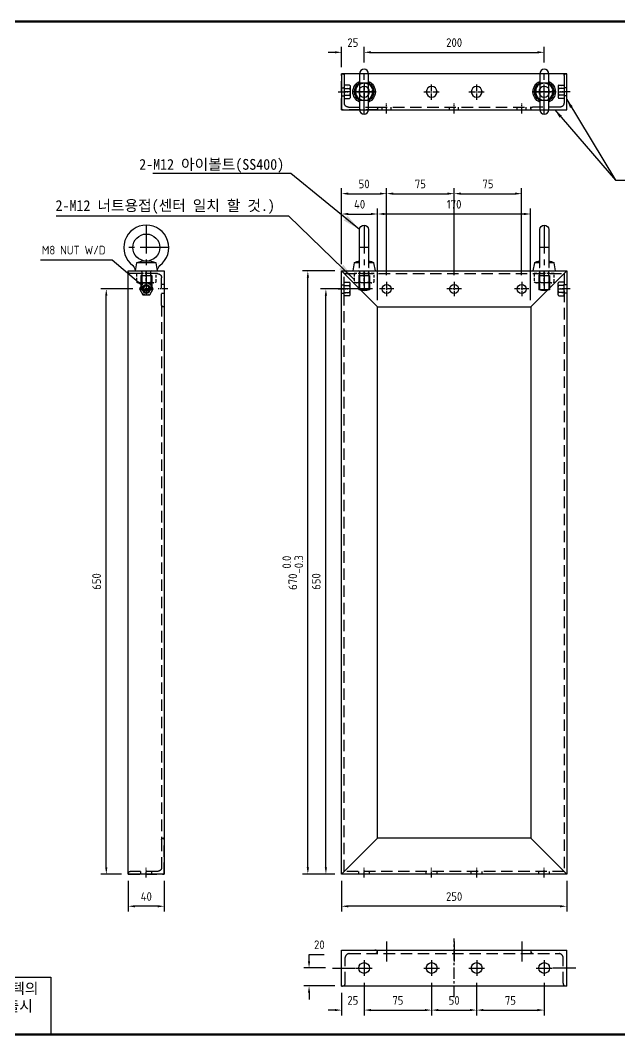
# Model space of a CAD drawing. Header units: millimetres. Extents: x 282 to 14566, y -4134 to 5341.
# Drawn here: x 7407 to 8073, y -1647 to -519 of the extents above; entities that cross this region are included whole.
import ezdxf
from ezdxf.enums import TextEntityAlignment as Align

# ---------------------------------------------------------------- set-up
doc = ezdxf.new("R2010")
doc.units = ezdxf.units.MM
for name, pattern in [('CENTER', [50.8, 31.75, -6.35, 6.35, -6.35]), ('CENTER1', [10, 7, -1, 1, -1]), ('CENTERX2', [101.6, 63.5, -12.7, 12.7, -12.7]), ('HIDDEN2', [4.7625, 3.175, -1.5875]), ('HIDDENX2', [19.05, 12.7, -6.35])]:
    doc.linetypes.add(name, pattern=pattern)
for name, color, linetype in [('BOM-T', 4, 'Continuous'), ('CENTER', 1, 'CENTER'), ('FORMAT-1', 7, 'Continuous'), ('THIN', 3, 'Continuous')]:
    doc.layers.add(name, color=color, linetype=linetype)
doc.styles.add('h1', font='')
doc.styles.add('HAN', font='')
doc.styles.get("Standard").update_dxf_attribs({"font": 'ISOCP.SHX', "bigfont": 'WHGTXT.SHX'})
doc.styles.get('h1').set_extended_font_data('New Gulim')
doc.styles.get('HAN').set_extended_font_data('GulimChe')
doc.dimstyles.new('PS-3', dxfattribs={"dimscale": 3, "dimtxt": 3.2, "dimasz": 2.5, "dimexe": 2, "dimexo": 2.5, "dimgap": 2, "dimtad": 1, "dimtoh": 1, "dimrnd": 0.05, "dimzin": 12, "dimdsep": 46, "dimtxsty": 'Standard', "dimcen": 0, "dimclrt": 2, "dimazin": 3, "dimtfac": 1, "dimtofl": 0, "dimtmove": 0, "dimatfit": 3, "dimfxl": 0, "dimtolj": 1, "dimtzin": 0, "dimarcsym": 0})
doc.dimstyles.new('PS-4', dxfattribs={"dimscale": 4, "dimtxt": 3.2, "dimasz": 2.5, "dimexe": 2, "dimexo": 2.5, "dimgap": 2, "dimtad": 1, "dimtoh": 1, "dimrnd": 0.05, "dimzin": 12, "dimdsep": 46, "dimtxsty": 'Standard', "dimcen": 0, "dimclrt": 2, "dimazin": 3, "dimtfac": 1, "dimtofl": 0, "dimtmove": 0, "dimatfit": 3, "dimfxl": 0, "dimtolj": 1, "dimtzin": 0, "dimarcsym": 0})
doc.dimstyles.new('PSTEK-4', dxfattribs={"dimtxt": 20, "dimasz": 20, "dimexe": 8, "dimexo": 8, "dimgap": 8, "dimtad": 1, "dimtoh": 1, "dimrnd": 0.05, "dimdsep": 46, "dimtxsty": 'Standard', "dimcen": 0, "dimclrt": 3, "dimadec": 1, "dimazin": 2, "dimtfac": 1, "dimtmove": 0, "dimatfit": 3, "dimfxl": 0, "dimtolj": 1, "dimtzin": 0, "dimarcsym": 0})

# ---------------------------------------------------------------- blocks, each defined once
blk = doc.blocks.new('A$C52180AF6')
at = {"color": 2, "linetype": 'HIDDENX2'}
for p, q in [((0, 3.8), (5.9, 3.8)), ((6.5, -5.6), (6.5, 5.6)), ((0, -3.8), (5.9, -3.8))]:
    blk.add_line(p, q, dxfattribs=at)
blk.add_lwpolyline([(0, -7.5), (0, 7.5), (5.9, 7.5, -0.309401), (5.9, 3.8, -0.154701), (5.9, -3.8, -0.309401), (5.9, -7.5)], format="xyb", close=True, dxfattribs=at)
at = {"layer": 'CENTER'}
blk.add_line((6.5, 0), (0, 0), dxfattribs=at)
at = {"color": 2, "linetype": 'HIDDENX2'}
blk.add_text('M8X1.25 (Type 1)', height=0.6, rotation=180, dxfattribs=at).set_placement((4.2, -5.3), align=Align.MIDDLE_LEFT)
blk = doc.blocks.new('A$C1B982DCA')
for p, q in [((-6, -5), (6, -5)), ((-6, -5), (-6, -21.1)), ((6, -5), (6, -21.1)), ((6, -21.1), (-6, -21.1))]:
    blk.add_line(p, q)
for points in [[(-5.7, 3.8, 0.5), (-5, 4.5), (-5, 46, -1), (5, 46), (5, 4.5, 0.5), (5.7, 3.8)], [(-10.9, 9, -0.183318), (-5, 11)], [(-4.7, -5), (-4.7, -1.4, 0.414214), (-6.1, 0)], [(6.1, 0, 0.414214), (4.7, -1.4), (4.7, -5, -1)], [(5, 11, -0.183318), (10.9, 9)], [(6, -21.1, -0.157869), (-6, -21.1)]]:
    blk.add_lwpolyline(points, format="xyb")
blk.add_lwpolyline([(-5, 9), (-10.9, 9), (-12.5, 0), (12.5, 0), (10.9, 9), (5, 9)])
at = {"layer": 'CENTER'}
for p, q in [((0, 51), (0, -22)), ((5, 26), (-5, 26))]:
    blk.add_line(p, q, dxfattribs=at)
at = {"layer": 'THIN'}
for points in [[(-5.1, -5), (-5.1, -21.1)], [(5.1, -5), (5.1, -21.1)]]:
    blk.add_lwpolyline(points, dxfattribs=at)
blk = doc.blocks.new('A$C253F4690')
at = {"color": 2, "linetype": 'HIDDEN2'}
for p, q in [((-5.5, -9.2), (-5.5, 0)), ((0, -13), (0, 3)), ((5.5, -9.2), (5.5, 0)), ((-8.2, -10), (8.2, -10))]:
    blk.add_line(p, q, dxfattribs=at)
blk.add_lwpolyline([(-11, 0), (-11, -9.2, 0.309401), (-5.5, -9.2, 0.154701), (5.5, -9.2, 0.309401), (11, -9.2), (11, 0), (-11, 0)], format="xyb", dxfattribs=at)
blk = doc.blocks.new('A$C0EF939BE')
blk.add_lwpolyline([(-20, 5), (20, 5, -1), (20, -5), (-20, -5, -1)], format="xyb", close=True)
for radius, start, end in [(12.5, 23.5782, 156.4218), (10.9, 27.2772, 152.7228), (12.5, 203.5782, 336.4218), (10.9, 207.2772, 332.7228)]:
    blk.add_arc((0, 0), radius, start, end)
at = {"layer": 'CENTER'}
for p, q in [((0, 12.5), (0, -12.5)), ((-25, 0), (25, 0))]:
    blk.add_line(p, q, dxfattribs=at)
blk = doc.blocks.new('A$C44CD3016')
at = {"color": 1, "linetype": 'CENTER1'}
for p, q in [((-100, 24), (-100, 13)), ((-25, 24), (-25, 13)), ((50, 24), (50, 13)), ((-154, 0), (-143, 0)), ((104, 0), (93, 0))]:
    blk.add_line(p, q, dxfattribs=at)
at = {"color": 2, "linetype": 'HIDDENX2'}
blk.add_line((-112, 17), (62, 17), dxfattribs=at)
at = {"color": 2, "linetype": 'HIDDEN2'}
for p, q in [((-105, 20), (-105, 17)), ((-95, 20), (-95, 17)), ((-30, 20), (-30, 17)), ((-20, 20), (-20, 17)), ((45, 20), (45, 17)), ((55, 20), (55, 17)), ((-150, 4.5), (-147, 4.5)), ((100, 4.5), (97, 4.5)), ((-150, -4.5), (-147, -4.5)), ((100, -4.5), (97, -4.5))]:
    blk.add_line(p, q, dxfattribs=at)
at = {"color": 250, "linetype": 'CENTER1'}
for p, q in [((-133.8, 0), (-116.2, 0)), ((-125, -8.8), (-125, 8.8)), ((-58.8, 0), (-41.2, 0)), ((-50, 8.8), (-50, -8.8)), ((-8.8, 0), (8.8, 0)), ((0, 8.8), (0, -8.8)), ((66.2, 0), (83.8, 0)), ((75, 8.8), (75, -8.8))]:
    blk.add_line(p, q, dxfattribs=at)
at = {"color": 4}
blk.add_lwpolyline([(100, -20), (-150, -20), (-150, 20), (100, 20)], close=True, dxfattribs=at)
at = {"color": 2, "linetype": 'HIDDENX2'}
for points in [[(-150, 20), (-150, -20), (-149, -20, 0.414214), (-147, -18), (-147, 12.5, -0.414214), (-142.5, 17), (-112, 17, 0.414214), (-110, 19), (-110, 20)], [(100, 20), (100, -20), (99, -20, -0.414214), (97, -18), (97, 12.5, 0.414214), (92.5, 17), (62, 17, -0.414214), (60, 19), (60, 20)]]:
    blk.add_lwpolyline(points, format="xyb", close=True, dxfattribs=at)
for points in [[(-119.5, -9.5), (-130.5, -9.5), (-136, 0), (-130.5, 9.5), (-119.5, 9.5), (-114, 0), (-119.5, -9.5)], [(80.5, -9.5), (69.5, -9.5), (64, 0), (69.5, 9.5), (80.5, 9.5), (86, 0), (80.5, -9.5)]]:
    blk.add_lwpolyline(points, dxfattribs=at)
for centre in [(-125, 0), (75, 0)]:
    blk.add_circle(centre, 9.5, dxfattribs=at)
at = {"color": 250}
for centre in [(-125, 0), (-50, 0), (0, 0), (75, 0)]:
    blk.add_circle(centre, 6, dxfattribs=at)
at = {"rotation": 270}
for p in [(-125, 0), (75, 0)]:
    blk.add_blockref('A$C0EF939BE', p, dxfattribs=at)
blk.add_blockref('A$C52180AF6', (-147, 0))
at = {"xscale": -1}
blk.add_blockref('A$C52180AF6', (97, 0), dxfattribs=at)
blk = doc.blocks.new('A$C5742324B')
for p, q in [((10.9, 9), (-10.9, 9)), ((-6, -5), (6, -5)), ((-6, -5), (-6, -21.1)), ((6, -5), (6, -21.1)), ((6, -21.1), (-6, -21.1))]:
    blk.add_line(p, q)
for points in [[(12.5, 0, -0.237131), (14.9, 5.9, 3.020253), (-14.9, 5.9, -0.237131), (-12.5, 0)], [(-4.7, -5), (-4.7, -1.4, 0.414214), (-6.1, 0)], [(6.1, 0, 0.414214), (4.7, -1.4), (4.7, -5)], [(6, -21.1, -0.157869), (-6, -21.1)]]:
    blk.add_lwpolyline(points, format="xyb")
blk.add_lwpolyline([(10.9, 9, 0.183318), (-10.9, 9), (-12.5, 0), (12.5, 0)], format="xyb", close=True)
blk.add_circle((0, 26), 15)
at = {"layer": 'CENTER'}
for p, q in [((0, 51), (0, -22)), ((25, 26), (-25, 26))]:
    blk.add_line(p, q, dxfattribs=at)
at = {"layer": 'THIN'}
for points in [[(-5.1, -5), (-5.1, -21.1)], [(5.1, -5), (5.1, -21.1)]]:
    blk.add_lwpolyline(points, dxfattribs=at)
at = {"layer": 'BOM-T', "color": 4}
blk.add_text('M12X1.75-22L', height=0.6, rotation=270, dxfattribs=at).set_placement((13.2, 9), align=Align.MIDDLE_LEFT)
blk = doc.blocks.new('A$C45832701')
at = {"color": 2, "linetype": 'HIDDEN2'}
for p, q in [((-20, 655), (-17, 655)), ((-20, 645), (-17, 645)), ((-6, 0), (-6, 3)), ((6, 0), (6, 3))]:
    blk.add_line(p, q, dxfattribs=at)
at = {"color": 1, "linetype": 'CENTER1'}
for p, q in [((0, 656.5), (0, 643.5)), ((-24, 650), (-13, 650)), ((-7.5, 650), (7.5, 650)), ((0, -4), (0, 7))]:
    blk.add_line(p, q, dxfattribs=at)
at = {"color": 2, "linetype": 'HIDDENX2'}
blk.add_line((-17, 632), (-17, 38), dxfattribs=at)
for points in [[(-20, 670), (-20, 630), (-19, 630, 0.414214), (-17, 632), (-17, 662.5, -0.414214), (-12.5, 667), (18, 667, 0.414214), (20, 669), (20, 670)], [(-20, 0), (-20, 40), (-19, 40, -0.414214), (-17, 38), (-17, 7.5, 0.414214), (-12.5, 3), (18, 3, -0.414214), (20, 1), (20, 0)]]:
    blk.add_lwpolyline(points, format="xyb", close=True, dxfattribs=at)
at = {"color": 4}
blk.add_lwpolyline([(20, 0), (20, 670), (-20, 670), (-20, 0)], close=True, dxfattribs=at)
at = {"color": 2, "linetype": 'HIDDENX2'}
blk.add_lwpolyline([(3.8, 643.5), (-3.8, 643.5), (-7.5, 650), (-3.8, 656.5), (3.8, 656.5), (7.5, 650), (3.8, 643.5)], dxfattribs=at)
blk.add_circle((0, 650), 6.5, dxfattribs=at)
at = {"color": 4}
blk.add_circle((0, 650), 4.5, dxfattribs=at)
blk.add_circle((0, 650), 3.32)
at = {"layer": 'THIN'}
blk.add_arc((0, 650), 4, 255, 165, dxfattribs=at)
at = {"xscale": -1}
for name, p in [('A$C5742324B', (0, 670)), ('A$C253F4690', (0, 667))]:
    blk.add_blockref(name, p, dxfattribs=at)
blk = doc.blocks.new('*D1373')
at = {"color": 0, "lineweight": -2}
for p, q in [((7763.7, -1475.1), (7763.7, -1509.3)), ((8013.7, -1475.1), (8013.7, -1509.3)), ((8006.2, -1503.3), (7771.2, -1503.3))]:
    blk.add_line(p, q, dxfattribs=at)
at = {"color": 0}
for points in [[(7771.2, -1502.1), (7771.2, -1504.6), (7763.7, -1503.3)], [(8006.2, -1502.1), (8006.2, -1504.6), (8013.7, -1503.3)]]:
    blk.add_solid(points, dxfattribs=at)
at = {"layer": 'DEFPOINTS', "color": 0}
for p in [(7763.7, -1467.6), (8013.7, -1467.6), (7763.7, -1503.3)]:
    blk.add_point(p, dxfattribs=at)
at = {"color": 2, "insert": (7888.7, -1492.5), "char_height": 9.6, "attachment_point": 5}
blk.add_mtext('\\A1;250', dxfattribs=at)
blk = doc.blocks.new('*D1374')
at = {"color": 0, "lineweight": -2, "ltscale": 10}
for p, q in [((7756.2, -797.6), (7720.2, -797.6)), ((7726.2, -1460.1), (7726.2, -805.1)), ((7756.2, -1467.6), (7720.2, -1467.6))]:
    blk.add_line(p, q, dxfattribs=at)
at = {"color": 0, "ltscale": 10}
for points in [[(7725, -805.1), (7727.5, -805.1), (7726.2, -797.6)], [(7725, -1460.1), (7727.5, -1460.1), (7726.2, -1467.6)]]:
    blk.add_solid(points, dxfattribs=at)
at = {"layer": 'DEFPOINTS', "color": 0, "ltscale": 10}
for p in [(7726.2, -797.6), (7763.7, -797.6), (7763.7, -1467.6)]:
    blk.add_point(p, dxfattribs=at)
at = {"color": 2, "ltscale": 10, "insert": (7709.5, -1132.6), "char_height": 9.6, "attachment_point": 5, "rotation": 90}
blk.add_mtext('\\A1;670\\S 0.0^ -0.3;', dxfattribs=at)
blk = doc.blocks.new('*D1375')
at = {"color": 0, "lineweight": -2}
for p, q in [((7798.2, -817.6), (7740.3, -817.6)), ((7746.3, -1460.1), (7746.3, -825.1)), ((7756.2, -1467.6), (7740.3, -1467.6))]:
    blk.add_line(p, q, dxfattribs=at)
at = {"color": 0}
for points in [[(7745, -825.1), (7747.5, -825.1), (7746.3, -817.6)], [(7745, -1460.1), (7747.5, -1460.1), (7746.3, -1467.6)]]:
    blk.add_solid(points, dxfattribs=at)
at = {"layer": 'DEFPOINTS', "color": 0}
for p in [(7746.3, -817.6), (7805.7, -817.6), (7763.7, -1467.6)]:
    blk.add_point(p, dxfattribs=at)
at = {"color": 2, "insert": (7735.5, -1142.6), "char_height": 9.6, "attachment_point": 5, "rotation": 90}
blk.add_mtext('\\A1;650', dxfattribs=at)
blk = doc.blocks.new('*D1376')
at = {"color": 0, "lineweight": -2}
for p, q in [((7763.7, -790.1), (7763.7, -728.3)), ((7803.7, -830.1), (7803.7, -728.3)), ((7771.2, -734.3), (7796.2, -734.3))]:
    blk.add_line(p, q, dxfattribs=at)
at = {"color": 0}
for points in [[(7771.2, -733), (7771.2, -735.5), (7763.7, -734.3)], [(7796.2, -733), (7796.2, -735.5), (7803.7, -734.3)]]:
    blk.add_solid(points, dxfattribs=at)
at = {"layer": 'DEFPOINTS', "color": 0}
for p in [(7803.7, -734.3), (7763.7, -797.6), (7803.7, -837.6)]:
    blk.add_point(p, dxfattribs=at)
at = {"color": 2, "insert": (7783.7, -723.5), "char_height": 9.6, "attachment_point": 5}
blk.add_mtext('\\A1;40', dxfattribs=at)
blk = doc.blocks.new('*D1377')
at = {"color": 0, "lineweight": -2}
for p, q in [((7803.7, -830.1), (7803.7, -728.3)), ((7973.7, -830.1), (7973.7, -728.3)), ((7966.2, -734.3), (7811.2, -734.3))]:
    blk.add_line(p, q, dxfattribs=at)
at = {"color": 0}
for points in [[(7811.2, -733), (7811.2, -735.5), (7803.7, -734.3)], [(7966.2, -733), (7966.2, -735.5), (7973.7, -734.3)]]:
    blk.add_solid(points, dxfattribs=at)
at = {"layer": 'DEFPOINTS', "color": 0}
for p in [(7803.7, -734.3), (7803.7, -837.6), (7973.7, -837.6)]:
    blk.add_point(p, dxfattribs=at)
at = {"color": 2, "insert": (7888.7, -723.5), "char_height": 9.6, "attachment_point": 5}
blk.add_mtext('\\A1;170', dxfattribs=at)
blk = doc.blocks.new('*D1378')
at = {"color": 0, "lineweight": -2}
for p, q in [((7763.7, -790.1), (7763.7, -705.7)), ((7813.7, -802.1), (7813.7, -705.7)), ((7771.2, -711.7), (7806.2, -711.7))]:
    blk.add_line(p, q, dxfattribs=at)
at = {"color": 0}
for points in [[(7771.2, -710.4), (7771.2, -712.9), (7763.7, -711.7)], [(7806.2, -710.4), (7806.2, -712.9), (7813.7, -711.7)]]:
    blk.add_solid(points, dxfattribs=at)
at = {"layer": 'DEFPOINTS', "color": 0}
for p in [(7813.7, -711.7), (7763.7, -797.6), (7813.7, -809.6)]:
    blk.add_point(p, dxfattribs=at)
at = {"color": 2, "insert": (7788.7, -700.9), "char_height": 9.6, "attachment_point": 5}
blk.add_mtext('\\A1;50', dxfattribs=at)
blk = doc.blocks.new('*D1379')
at = {"color": 0, "lineweight": -2}
for p, q in [((7813.7, -802.1), (7813.7, -705.7)), ((7888.7, -802.1), (7888.7, -705.7)), ((7821.2, -711.7), (7881.2, -711.7))]:
    blk.add_line(p, q, dxfattribs=at)
at = {"color": 0}
for points in [[(7821.2, -710.4), (7821.2, -712.9), (7813.7, -711.7)], [(7881.2, -710.4), (7881.2, -712.9), (7888.7, -711.7)]]:
    blk.add_solid(points, dxfattribs=at)
at = {"layer": 'DEFPOINTS', "color": 0}
for p in [(7888.7, -711.7), (7813.7, -809.6), (7888.7, -809.6)]:
    blk.add_point(p, dxfattribs=at)
at = {"color": 2, "insert": (7851.2, -700.9), "char_height": 9.6, "attachment_point": 5}
blk.add_mtext('\\A1;75', dxfattribs=at)
blk = doc.blocks.new('*D1380')
at = {"color": 0, "lineweight": -2}
for p, q in [((7888.7, -802.1), (7888.7, -705.7)), ((7963.7, -802.1), (7963.7, -705.7)), ((7896.2, -711.7), (7956.2, -711.7))]:
    blk.add_line(p, q, dxfattribs=at)
at = {"color": 0}
for points in [[(7896.2, -710.4), (7896.2, -712.9), (7888.7, -711.7)], [(7956.2, -710.4), (7956.2, -712.9), (7963.7, -711.7)]]:
    blk.add_solid(points, dxfattribs=at)
at = {"layer": 'DEFPOINTS', "color": 0}
for p in [(7963.7, -711.7), (7888.7, -809.6), (7963.7, -809.6)]:
    blk.add_point(p, dxfattribs=at)
at = {"color": 2, "insert": (7926.2, -700.9), "char_height": 9.6, "attachment_point": 5}
blk.add_mtext('\\A1;75', dxfattribs=at)
blk = doc.blocks.new('*D1428')
at = {"color": 0, "lineweight": -2}
for p, q in [((7788.7, -1588.3), (7788.7, -1624.7)), ((7763.7, -1599.4), (7763.7, -1624.7)), ((7756.2, -1618.7), (7748.7, -1618.7)), ((7796.2, -1618.7), (7803.7, -1618.7))]:
    blk.add_line(p, q, dxfattribs=at)
at = {"color": 0}
for points in [[(7756.2, -1617.4), (7756.2, -1619.9), (7763.7, -1618.7)], [(7796.2, -1617.4), (7796.2, -1619.9), (7788.7, -1618.7)]]:
    blk.add_solid(points, dxfattribs=at)
at = {"layer": 'DEFPOINTS', "color": 0}
for p in [(7788.7, -1580.8), (7763.7, -1591.9), (7788.7, -1618.7)]:
    blk.add_point(p, dxfattribs=at)
at = {"color": 2, "insert": (7776.2, -1607.9), "char_height": 9.6, "attachment_point": 5}
blk.add_mtext('\\A1;25', dxfattribs=at)
blk = doc.blocks.new('*D1429')
at = {"color": 0, "lineweight": -2}
for p, q in [((7788.7, -1588.3), (7788.7, -1624.7)), ((7863.7, -1588.3), (7863.7, -1624.7)), ((7796.2, -1618.7), (7856.2, -1618.7))]:
    blk.add_line(p, q, dxfattribs=at)
at = {"color": 0}
for points in [[(7796.2, -1617.4), (7796.2, -1619.9), (7788.7, -1618.7)], [(7856.2, -1617.4), (7856.2, -1619.9), (7863.7, -1618.7)]]:
    blk.add_solid(points, dxfattribs=at)
at = {"layer": 'DEFPOINTS', "color": 0}
for p in [(7788.7, -1580.8), (7863.7, -1580.8), (7863.7, -1618.7)]:
    blk.add_point(p, dxfattribs=at)
at = {"color": 2, "insert": (7826.2, -1607.9), "char_height": 9.6, "attachment_point": 5}
blk.add_mtext('\\A1;75', dxfattribs=at)
blk = doc.blocks.new('*D1430')
at = {"color": 0, "lineweight": -2}
for p, q in [((7863.7, -1588.3), (7863.7, -1624.7)), ((7913.7, -1588.3), (7913.7, -1624.7)), ((7871.2, -1618.7), (7906.2, -1618.7))]:
    blk.add_line(p, q, dxfattribs=at)
at = {"color": 0}
for points in [[(7871.2, -1617.4), (7871.2, -1619.9), (7863.7, -1618.7)], [(7906.2, -1617.4), (7906.2, -1619.9), (7913.7, -1618.7)]]:
    blk.add_solid(points, dxfattribs=at)
at = {"layer": 'DEFPOINTS', "color": 0}
for p in [(7863.7, -1580.8), (7913.7, -1580.8), (7913.7, -1618.7)]:
    blk.add_point(p, dxfattribs=at)
at = {"color": 2, "insert": (7888.7, -1607.9), "char_height": 9.6, "attachment_point": 5}
blk.add_mtext('\\A1;50', dxfattribs=at)
blk = doc.blocks.new('*D1431')
at = {"color": 0, "lineweight": -2}
for p, q in [((7913.7, -1588.3), (7913.7, -1624.7)), ((7988.7, -1588.3), (7988.7, -1624.7)), ((7921.2, -1618.7), (7981.2, -1618.7))]:
    blk.add_line(p, q, dxfattribs=at)
at = {"color": 0}
for points in [[(7921.2, -1617.4), (7921.2, -1619.9), (7913.7, -1618.7)], [(7981.2, -1617.4), (7981.2, -1619.9), (7988.7, -1618.7)]]:
    blk.add_solid(points, dxfattribs=at)
at = {"layer": 'DEFPOINTS', "color": 0}
for p in [(7913.7, -1580.8), (7988.7, -1580.8), (7988.7, -1618.7)]:
    blk.add_point(p, dxfattribs=at)
at = {"color": 2, "insert": (7951.2, -1607.9), "char_height": 9.6, "attachment_point": 5}
blk.add_mtext('\\A1;75', dxfattribs=at)
blk = doc.blocks.new('*D1432')
at = {"color": 0, "lineweight": -2}
for p, q in [((7727.6, -1564.4), (7727.6, -1556.9)), ((7727.6, -1556.9), (7744.4, -1556.9)), ((7745.9, -1571.9), (7721.6, -1571.9)), ((7756.2, -1591.9), (7721.6, -1591.9)), ((7727.6, -1599.4), (7727.6, -1606.9))]:
    blk.add_line(p, q, dxfattribs=at)
at = {"color": 0}
for points in [[(7726.3, -1564.4), (7728.8, -1564.4), (7727.6, -1571.9)], [(7726.3, -1599.4), (7728.8, -1599.4), (7727.6, -1591.9)]]:
    blk.add_solid(points, dxfattribs=at)
at = {"layer": 'DEFPOINTS', "color": 0}
for p in [(7727.6, -1571.9), (7753.4, -1571.9), (7763.7, -1591.9)]:
    blk.add_point(p, dxfattribs=at)
at = {"color": 2, "insert": (7739, -1546.1), "char_height": 9.6, "attachment_point": 5}
blk.add_mtext('\\A1;20', dxfattribs=at)
blk = doc.blocks.new('*D1433')
at = {"color": 0, "lineweight": -2}
for p, q in [((7526.8, -1475.1), (7526.8, -1509.3)), ((7566.8, -1475.1), (7566.8, -1509.3)), ((7559.3, -1503.3), (7534.3, -1503.3))]:
    blk.add_line(p, q, dxfattribs=at)
at = {"color": 0}
for points in [[(7534.3, -1502.1), (7534.3, -1504.6), (7526.8, -1503.3)], [(7559.3, -1502.1), (7559.3, -1504.6), (7566.8, -1503.3)]]:
    blk.add_solid(points, dxfattribs=at)
at = {"layer": 'DEFPOINTS', "color": 0}
for p in [(7526.8, -1467.6), (7566.8, -1467.6), (7526.8, -1503.3)]:
    blk.add_point(p, dxfattribs=at)
at = {"color": 2, "insert": (7546.8, -1492.5), "char_height": 9.6, "attachment_point": 5}
blk.add_mtext('\\A1;40', dxfattribs=at)
blk = doc.blocks.new('*D1434')
at = {"color": 0, "lineweight": -2}
for p, q in [((7531.8, -817.6), (7496.4, -817.6)), ((7502.4, -1460.1), (7502.4, -825.1)), ((7519.3, -1467.6), (7496.4, -1467.6))]:
    blk.add_line(p, q, dxfattribs=at)
at = {"color": 0}
for points in [[(7501.1, -825.1), (7503.6, -825.1), (7502.4, -817.6)], [(7501.1, -1460.1), (7503.6, -1460.1), (7502.4, -1467.6)]]:
    blk.add_solid(points, dxfattribs=at)
at = {"layer": 'DEFPOINTS', "color": 0}
for p in [(7502.4, -817.6), (7539.3, -817.6), (7526.8, -1467.6)]:
    blk.add_point(p, dxfattribs=at)
at = {"color": 2, "insert": (7491.6, -1142.6), "char_height": 9.6, "attachment_point": 5, "rotation": 90}
blk.add_mtext('\\A1;650', dxfattribs=at)
blk = doc.blocks.new('*D1435')
at = {"color": 0, "lineweight": -2}
for p, q in [((7429.4, -785.3), (7508.8, -785.3)), ((7508.8, -785.3), (7538, -810.1))]:
    blk.add_line(p, q, dxfattribs=at)
at = {"color": 0}
blk.add_solid([(7538.8, -809.2), (7537.2, -811.1), (7543.7, -815)], dxfattribs=at)
at = {"layer": 'DEFPOINTS', "color": 0}
for p in [(7543.7, -815), (7549.8, -820.1)]:
    blk.add_point(p, dxfattribs=at)
at = {"color": 2, "insert": (7466.1, -774.4), "char_height": 9.6, "attachment_point": 5}
blk.add_mtext('\\A1;M8 NUT W/D', dxfattribs=at)
blk = doc.blocks.new('*D1436')
at = {"color": 0, "lineweight": -2}
for p, q in [((7763.7, -571), (7763.7, -548.7)), ((7788.7, -566), (7788.7, -548.7)), ((7756.2, -554.7), (7748.7, -554.7)), ((7796.2, -554.7), (7803.7, -554.7))]:
    blk.add_line(p, q, dxfattribs=at)
at = {"color": 0}
for points in [[(7756.2, -553.4), (7756.2, -555.9), (7763.7, -554.7)], [(7796.2, -553.4), (7796.2, -555.9), (7788.7, -554.7)]]:
    blk.add_solid(points, dxfattribs=at)
at = {"layer": 'DEFPOINTS', "color": 0}
for p in [(7788.7, -554.7), (7788.7, -573.5), (7763.7, -578.5)]:
    blk.add_point(p, dxfattribs=at)
at = {"color": 2, "insert": (7776.2, -543.9), "char_height": 9.6, "attachment_point": 5}
blk.add_mtext('\\A1;25', dxfattribs=at)
blk = doc.blocks.new('*D1381')
at = {"color": 0, "lineweight": -2}
for p, q in [((7788.7, -566), (7788.7, -548.7)), ((7988.7, -566), (7988.7, -548.7)), ((7796.2, -554.7), (7981.2, -554.7))]:
    blk.add_line(p, q, dxfattribs=at)
at = {"color": 0}
for points in [[(7796.2, -553.4), (7796.2, -555.9), (7788.7, -554.7)], [(7981.2, -553.4), (7981.2, -555.9), (7988.7, -554.7)]]:
    blk.add_solid(points, dxfattribs=at)
at = {"layer": 'DEFPOINTS', "color": 0}
for p in [(7988.7, -554.7), (7788.7, -573.5), (7988.7, -573.5)]:
    blk.add_point(p, dxfattribs=at)
at = {"color": 2, "insert": (7888.7, -543.9), "char_height": 9.6, "attachment_point": 5}
blk.add_mtext('\\A1;200', dxfattribs=at)
blk = doc.blocks.new('t3')
for p, q in [((0, 15.88), (46.25, 15.88)), ((0, 15.88), (0, 0)), ((46.25, 15.88), (46.25, 0)), ((0, 0), (46.25, 0))]:
    blk.add_line(p, q)
at = {"color": 1, "style": 'h1'}
for s, p in [('이도면은 (주)피에스텍의', (1.4, 11.29)), ('자산으로서 불법 유출시', (1.4, 6.41)), ('법에 의하여 처벌됨.', (1.4, 1.52))]:
    blk.add_text(s, height=3, dxfattribs=at).set_placement(p)
blk = doc.blocks.new('format-3')
at = {"layer": 'FORMAT-1', "const_width": 0.7}
blk.add_lwpolyline([(13, 5), (13, 286.3), (414.5, 286.3), (414.5, 5)], close=True, dxfattribs=at)
blk.add_blockref('t3', (13, 5))
at = {"style": 'HAN'}
for tag, height, p in [('MODEL-NAME', 3, (386.1, 31.53)), ('SCALE', 2.7, (320.81, 26.29)), ('PART-NAME', 3, (386.1, 26.29)), ('PART-NO', 3, (386.1, 21.01)), ('DRA-BY', 3, (260.72, 19.44)), ('CH-BY', 3, (277.21, 19.44)), ('APP-BY', 3, (293.7, 19.44)), ('DRA-DATE', 2.5, (260.72, 7.47)), ('CH-DATE', 2.5, (277.21, 7.47)), ('APP-DATE', 2.5, (293.7, 7.47)), ('관련업체', 3, (333.52, 9.26))]:
    blk.add_attdef(tag, text='', height=height, dxfattribs=at).set_placement(p, align=Align.MIDDLE_CENTER)

msp = doc.modelspace()

# ---------------------------------------------------------------- linework, layer by layer
at = {"color": 4}
for p, q in [((7803.734, -837.557, 0.116), (7763.734, -797.557, 0.116)), ((7973.734, -837.557, 0.116), (8013.734, -797.557, 0.116)), ((7803.734, -1427.557, 0.116), (7763.734, -1467.557, 0.116)), ((7973.734, -1427.557, 0.116), (8013.734, -1467.557, 0.116)), ((7763.734, -1551.925, 0.116), (8013.734, -1551.925, 0.116)), ((7763.734, -1591.925, 0.116), (7763.734, -1551.925, 0.116)), ((8013.734, -1591.925, 0.116), (8013.734, -1551.925, 0.116)), ((8013.734, -1591.925, 0.116), (7763.734, -1591.925, 0.116))]:
    msp.add_line(p, q, dxfattribs=at)
at = {"color": 1, "linetype": 'CENTER1'}
for p, q in [((7813.734, -809.557, 0.116), (7813.734, -825.557, 0.116)), ((7888.734, -809.557, 0.116), (7888.734, -825.557, 0.116)), ((7963.734, -809.557, 0.116), (7963.734, -825.557, 0.116)), ((7759.734, -817.557, 0.116), (7770.734, -817.557, 0.116)), ((7821.734, -817.557, 0.116), (7805.734, -817.557, 0.116)), ((7896.734, -817.557, 0.116), (7880.734, -817.557, 0.116)), ((7971.734, -817.557, 0.116), (7955.734, -817.557, 0.116)), ((8017.734, -817.557, 0.116), (8006.734, -817.557, 0.116)), ((7788.734, -1471.557, 0.116), (7788.734, -1460.557, 0.116)), ((7863.734, -1471.557, 0.116), (7863.734, -1460.557, 0.116)), ((7913.734, -1471.557, 0.116), (7913.734, -1460.557, 0.116)), ((7988.734, -1471.557, 0.116), (7988.734, -1460.557, 0.116))]:
    msp.add_line(p, q, dxfattribs=at)
at = {"color": 2, "linetype": 'HIDDEN2'}
for p, q in [((7763.734, -813.057, 0.116), (7766.734, -813.057, 0.116)), ((7763.734, -822.057, 0.116), (7766.734, -822.057, 0.116)), ((8013.734, -813.057, 0.116), (8010.734, -813.057, 0.116)), ((8013.734, -822.057, 0.116), (8010.734, -822.057, 0.116)), ((7782.734, -1467.557, 0.116), (7782.734, -1464.557, 0.116)), ((7794.734, -1467.557, 0.116), (7794.734, -1464.557, 0.116)), ((7857.734, -1467.557, 0.116), (7857.734, -1464.557, 0.116)), ((7869.734, -1467.557, 0.116), (7869.734, -1464.557, 0.116)), ((7907.734, -1467.557, 0.116), (7907.734, -1464.557, 0.116)), ((7919.734, -1467.557, 0.116), (7919.734, -1464.557, 0.116)), ((7982.734, -1467.557, 0.116), (7982.734, -1464.557, 0.116)), ((7994.734, -1467.557, 0.116), (7994.734, -1464.557, 0.116))]:
    msp.add_line(p, q, dxfattribs=at)
at = {"color": 1, "linetype": 'CENTER', "ltscale": 3}
for p, q in [((7813.734, -1542.656, 0.116), (7813.734, -1564.542, 0.116)), ((7888.734, -1542.656, 0.116), (7888.734, -1564.542, 0.116)), ((7963.734, -1542.656, 0.116), (7963.734, -1564.542, 0.116)), ((7788.734, -1563.082, 0.116), (7788.734, -1580.769, 0.116)), ((7863.734, -1563.082, 0.116), (7863.734, -1580.769, 0.116)), ((7913.734, -1563.082, 0.116), (7913.734, -1580.769, 0.116)), ((7988.734, -1563.082, 0.116), (7988.734, -1580.769, 0.116)), ((7753.442, -1571.925, 0.116), (7779.154, -1571.925, 0.116)), ((7779.89, -1571.925, 0.116), (7797.578, -1571.925, 0.116)), ((7854.89, -1571.925, 0.116), (7872.578, -1571.925, 0.116)), ((7904.89, -1571.925, 0.116), (7922.578, -1571.925, 0.116)), ((7979.89, -1571.925, 0.116), (7997.578, -1571.925, 0.116)), ((8024.026, -1571.925, 0.116), (7998.314, -1571.925, 0.116))]:
    msp.add_line(p, q, dxfattribs=at)
at = {"color": 1, "linetype": 'CENTERX2', "ltscale": 0.2}
msp.add_line((7888.734, -1604.343, 0.116), (7888.734, -1539.294, 0.116), dxfattribs=at)
at = {"color": 2, "linetype": 'HIDDENX2'}
for p, q in [((7772.234, -1555.925, 0.116), (8005.234, -1555.925, 0.116)), ((7803.734, -1551.925, 0.116), (7803.734, -1552.925, 0.116)), ((7803.734, -1555.925, 0.116), (7803.734, -1554.925, 0.116)), ((7973.734, -1551.925, 0.116), (7973.734, -1552.925, 0.116)), ((7973.734, -1555.925, 0.116), (7973.734, -1554.925, 0.116)), ((7767.734, -1588.925, 0.116), (7767.734, -1560.425, 0.116)), ((8009.734, -1588.925, 0.116), (8009.734, -1560.425, 0.116)), ((8013.734, -1591.925, 0.116), (8012.734, -1591.925, 0.116))]:
    msp.add_line(p, q, dxfattribs=at)
at = {"linetype": 'HIDDENX2'}
msp.add_line((7763.734, -1591.925, 0.116), (7764.734, -1591.925, 0.116), dxfattribs=at)
at = {"color": 4, "elevation": 0.116}
for points in [[(8013.734, -1467.557), (7763.734, -1467.557), (7763.734, -797.557), (8013.734, -797.557)], [(7803.734, -1427.557), (7803.734, -837.557), (7973.734, -837.557), (7973.734, -1427.557)]]:
    msp.add_lwpolyline(points, close=True, dxfattribs=at)
at = {"color": 2, "linetype": 'HIDDENX2', "elevation": 0.116}
msp.add_lwpolyline([(8010.734, -1464.557), (7766.734, -1464.557), (7766.734, -800.557), (8010.734, -800.557)], close=True, dxfattribs=at)
at = {"color": 4}
for centre, radius in [((7813.734, -817.557, 0.116), 5), ((7888.734, -817.557, 0.116), 5), ((7963.734, -817.557, 0.116), 5), ((7788.734, -1571.925, 0.116), 6), ((7863.734, -1571.925, 0.116), 6), ((7913.734, -1571.925, 0.116), 6), ((7988.734, -1571.925, 0.116), 6)]:
    msp.add_circle(centre, radius, dxfattribs=at)
at = {"color": 2, "linetype": 'HIDDENX2'}
for centre, radius, start, end in [((7772.234, -1560.425, 0.116), 4.5, 90, 180), ((7800.734, -1554.925, 0.116), 3, 0, 90), ((7800.734, -1552.925, 0.116), 3, 270, 0), ((7976.734, -1552.925, 0.116), 3, 180, 270), ((8005.234, -1560.425, 0.116), 4.5, 0, 90), ((7764.734, -1588.925, 0.116), 3, 270, 0), ((8012.734, -1588.925, 0.116), 3, 180, 270)]:
    msp.add_arc(centre, radius, start, end, dxfattribs=at)

# ---------------------------------------------------------------- block references
at = {"xscale": 4, "yscale": 4, "zscale": 4}
msp.add_blockref('format-3', (7203.648, -1665.713), dxfattribs=at)
at = {"xscale": -1, "rotation": 180}
msp.add_blockref('A$C44CD3016', (7913.734, -598.502, 0.116), dxfattribs=at)
at = {"xscale": -1}
for name, p in [('A$C45832701', (7546.797, -1467.557, 0.116)), ('A$C52180AF6', (8010.734, -817.557, 0.116))]:
    msp.add_blockref(name, p, dxfattribs=at)
for name, p in [('A$C1B982DCA', (7788.734, -797.557, 0.116)), ('A$C1B982DCA', (7988.734, -797.557, 0.116)), ('A$C253F4690', (7788.734, -800.557, 0.116)), ('A$C253F4690', (7988.734, -800.557, 0.116)), ('A$C52180AF6', (7766.734, -817.557, 0.116))]:
    msp.add_blockref(name, p)

# ---------------------------------------------------------------- texts
at = {"color": 2, "style": 'HAN'}
for s, p in [('2-M12 아이볼트(SS400)', (7538.892, -685.164, 0.116)), ('2-M12 너트용접(센터 일치 할 것.)', (7445.991, -730.912, 0.116))]:
    msp.add_text(s, height=12, dxfattribs=at).set_placement(p)

# ---------------------------------------------------------------- dimensions: what is measured, and where the dimension line sits
for base, p1, p2, picture, middle in [((7788.734, -554.667, 0.116), (7763.734, -578.502, 0.116), (7788.734, -573.502, 0.116), '*D1436', (7776.234, -543.866, 0.116)), ((7988.734, -554.667, 0.116), (7788.734, -573.502, 0.116), (7988.734, -573.502, 0.116), '*D1381', (7888.734, -543.866, 0.116)), ((7813.734, -711.651, 0.116), (7763.734, -797.557, 0.116), (7813.734, -809.557, 0.116), '*D1378', (7788.734, -700.851, 0.116)), ((7803.734, -734.265, 0.116), (7763.734, -797.557, 0.116), (7803.734, -837.557, 0.116), '*D1376', (7783.734, -723.465, 0.116)), ((7803.734, -734.265, 0.116), (7973.734, -837.557, 0.116), (7803.734, -837.557, 0.116), '*D1377', (7888.734, -723.465, 0.116)), ((7526.797, -1503.341, 0.116), (7566.797, -1467.557, 0.116), (7526.797, -1467.557, 0.116), '*D1433', (7546.797, -1492.541, 0.116)), ((7763.734, -1503.341, 0.116), (8013.734, -1467.557, 0.116), (7763.734, -1467.557, 0.116), '*D1373', (7888.734, -1492.54, 0.116)), ((7788.734, -1618.663, 0.116), (7763.734, -1591.925, 0.116), (7788.734, -1580.769, 0.116), '*D1428', (7776.234, -1607.862, 0.116))]:
    dim = msp.add_linear_dim(base=base, p1=p1, p2=p2, dimstyle='PS-3')
    dim.commit()
    dim.dimension.update_dxf_attribs({"geometry": picture, "text_midpoint": middle})
for base, p1, p2, picture, middle in [((7888.734, -711.651, 0.116), (7813.734, -809.557, 0.116), (7888.734, -809.557, 0.116), '*D1379', (7851.234, -700.851, 0.116)), ((7963.734, -711.651, 0.116), (7888.734, -809.557, 0.116), (7963.734, -809.557, 0.116), '*D1380', (7926.234, -700.851, 0.116)), ((7863.734, -1618.663, 0.116), (7788.734, -1580.769, 0.116), (7863.734, -1580.769, 0.116), '*D1429', (7826.234, -1607.863, 0.116)), ((7913.734, -1618.663, 0.116), (7863.734, -1580.769, 0.116), (7913.734, -1580.769, 0.116), '*D1430', (7888.734, -1607.863, 0.116)), ((7988.734, -1618.663, 0.116), (7913.734, -1580.769, 0.116), (7988.734, -1580.769, 0.116), '*D1431', (7951.234, -1607.863, 0.116))]:
    dim = msp.add_linear_dim(base=base, p1=p1, p2=p2, dimstyle='PS-3', override={"dimtmove": 1})
    dim.commit()
    dim.dimension.update_dxf_attribs({"geometry": picture, "text_midpoint": middle})
dim = msp.add_diameter_dim_2p(p1=(7549.848, -820.144, 0.116), p2=(7543.747, -814.969, 0.116), text='<> NUT W/D', dimstyle='PS-3', override={"dimpost": 'M<>'})
dim.commit()
dim.dimension.update_dxf_attribs({"geometry": '*D1435', "text_midpoint": (7466.078, -785.316, 0.116), "dimtype": 163})
at = {"ltscale": 10}
dim = msp.add_linear_dim(base=(7726.201, -797.557, 0.116), p1=(7763.734, -1467.557, 0.116), p2=(7763.734, -797.557, 0.116), angle=90, dimstyle='PS-3', override={"dimtol": 1, "dimtm": 0.3, "dimtdec": 1}, dxfattribs=at)
dim.commit()
dim.dimension.update_dxf_attribs({"geometry": '*D1374', "text_midpoint": (7709.518, -1132.557, 0.116)})
for base, p1, p2, picture, middle in [((7502.386, -817.557, 0.116), (7526.797, -1467.557, 0.116), (7539.292, -817.557, 0.116), '*D1434', (7491.586, -1142.557, 0.116)), ((7746.257, -817.557, 0.116), (7763.734, -1467.557, 0.116), (7805.734, -817.557, 0.116), '*D1375', (7735.457, -1142.557, 0.116)), ((7727.596, -1571.925, 0.116), (7763.734, -1591.925, 0.116), (7753.442, -1571.925, 0.116), '*D1432', (7739.002, -1546.124, 0.116))]:
    dim = msp.add_linear_dim(base=base, p1=p1, p2=p2, angle=90, dimstyle='PS-3')
    dim.commit()
    dim.dimension.update_dxf_attribs({"geometry": picture, "text_midpoint": middle})

# ---------------------------------------------------------------- leaders
at = {"annotation_type": 0, "has_hookline": 1, "hookline_direction": 0, "text_width": 166.187}
for points in [[(8013.734, -607.008), (8068.057, -696.885), (8078.057, -696.885)], [(8000.468, -618.502), (8068.057, -696.885), (8078.057, -696.885)]]:
    msp.add_leader(points, dimstyle='PS-4', override={"dimgap": 2, "dimtad": 1, "dimfxl": 8, "dimarcsym": 1}, dxfattribs=at)
for points in [[(7783.734, -751.557, 0.116), (7707.303, -689.363, 0.116), (7553.914, -689.363, 0.116)], [(7777.764, -807.132, 0.116), (7705.222, -736.533, 0.116), (7446.66, -736.533, 0.116)]]:
    msp.add_leader(points, dimstyle='PSTEK-4', override={"dimgap": 8, "dimtad": 0})

doc.saveas('drawing.dxf')
